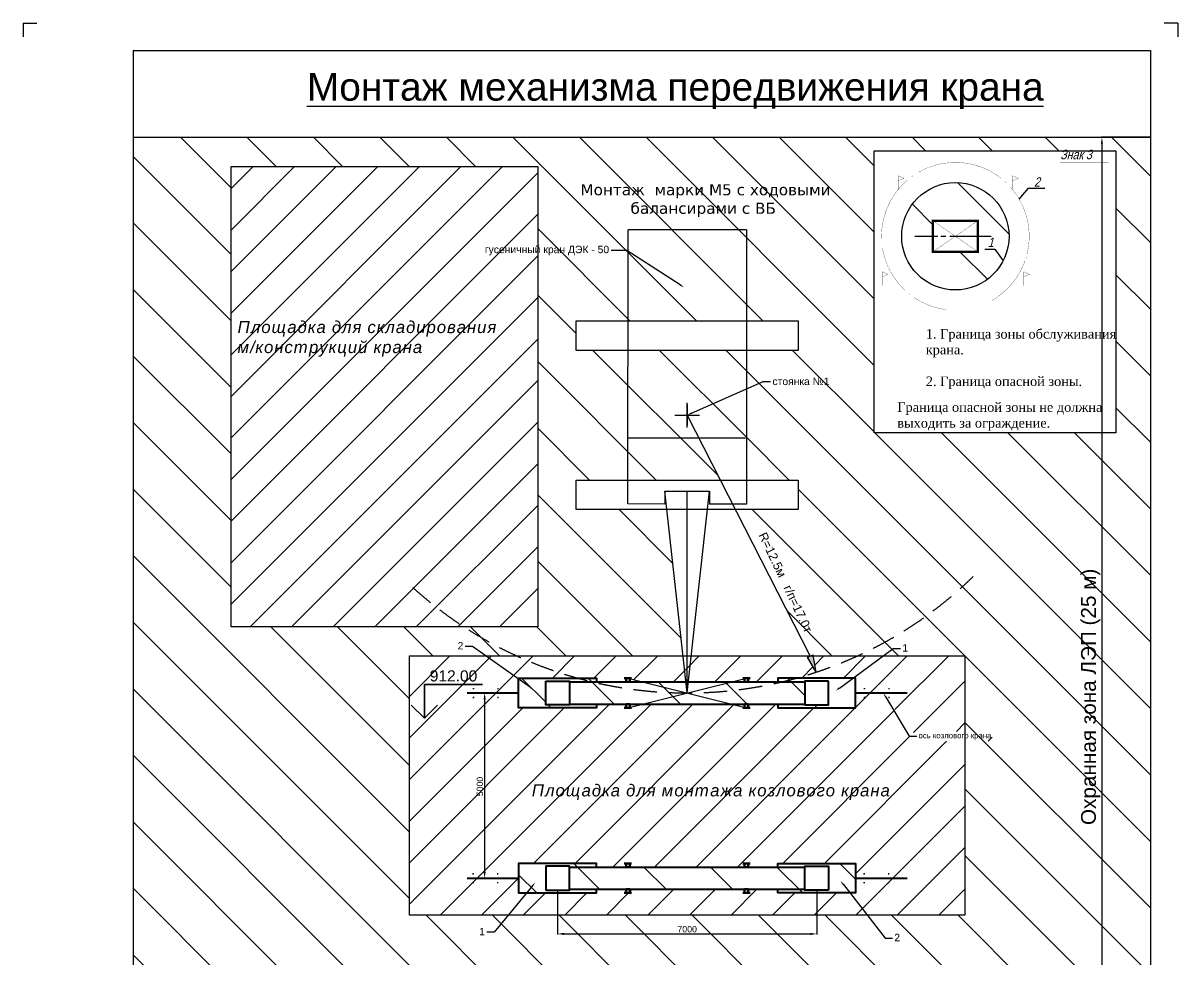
# Model space of a CAD drawing. Header units: millimetres. Extents: x 155577 to 993706, y -295114 to -113927.
# Drawn here: x 431244 to 462429, y -276297 to -251009 of the extents above; entities that cross this region are included whole.
import ezdxf
from ezdxf import colors
from ezdxf.entities.mleader import LeaderData, LeaderLine
from ezdxf.math import Vec2, Vec3

# ---------------------------------------------------------------- set-up
doc = ezdxf.new("R2010")
doc.units = ezdxf.units.MM
doc.linetypes.add('штриховая2', pattern=[9.525, 6.35, -3.175])
doc.layers.add('размер', color=84, linetype='Continuous', lineweight=18)
doc.styles.get("Standard").update_dxf_attribs({"font": 'arial.ttf'})
doc.dimstyles.new('ISO-25', dxfattribs={"dimtxt": 170, "dimasz": 170, "dimexe": 20, "dimexo": 10, "dimgap": 40, "dimtad": 1, "dimtxsty": 'Standard', "dimcen": 2.5, "dimadec": 0, "dimazin": 0, "dimtfac": 1, "dimtmove": 0, "dimatfit": 3, "dimfxl": 0, "dimarcsym": 0})

# ---------------------------------------------------------------- blocks, each defined once
blk = doc.blocks.new('A4')
at = {"color": 4}
for p, q in [((839180.34, -1943.12), (839180.34, -1945.62)), ((839180.34, -1943.12), (839182.84, -1943.12)), ((839390.34, -1943.12), (839387.84, -1943.12)), ((839390.34, -1943.12), (839390.34, -1945.62))]:
    blk.add_line(p, q, dxfattribs=at)
for p, q in [((839200.34, -1948.12), (839200.34, -2235.12)), ((839200.34, -1948.12), (839385.34, -1948.12)), ((839385.34, -1948.12), (839385.34, -2235.12))]:
    blk.add_line(p, q)
blk = doc.blocks.new('*D187')
at = {"layer": 'Defpoints', "color": 0, "transparency": 16777216}
for p in [(445677, -274411), (452677, -274411), (452677, -275596)]:
    blk.add_point(p, dxfattribs=at)
at = {"layer": 'размер', "color": 0, "lineweight": -2, "transparency": 16777216}
for p, q in [((445677, -274421), (445677, -275616)), ((452677, -274421), (452677, -275616)), ((445847, -275596), (452507, -275596))]:
    blk.add_line(p, q, dxfattribs=at)
at = {"layer": 'размер', "color": 0, "transparency": 16777216}
for points in [[(445847, -275568), (445847, -275625), (445677, -275596)], [(452507, -275568), (452507, -275625), (452677, -275596)]]:
    blk.add_solid(points, dxfattribs=at)
at = {"layer": 'размер', "color": 0, "transparency": 16777216, "insert": (449177, -275469), "char_height": 170, "attachment_point": 5}
blk.add_mtext('7000', dxfattribs=at)
blk = doc.blocks.new('*D188')
at = {"layer": 'Defpoints', "color": 0, "transparency": 16777216}
for p in [(444627, -269091), (443708, -274091), (444627, -274091)]:
    blk.add_point(p, dxfattribs=at)
at = {"layer": 'размер', "color": 0, "lineweight": -2, "transparency": 16777216}
for p, q in [((444617, -269091), (443688, -269091)), ((443708, -269261), (443708, -273921)), ((444617, -274091), (443688, -274091))]:
    blk.add_line(p, q, dxfattribs=at)
at = {"layer": 'размер', "color": 0, "transparency": 16777216}
for points in [[(443680, -269261), (443737, -269261), (443708, -269091)], [(443680, -273921), (443737, -273921), (443708, -274091)]]:
    blk.add_solid(points, dxfattribs=at)
at = {"layer": 'размер', "color": 0, "transparency": 16777216, "insert": (443581, -271618), "char_height": 170, "attachment_point": 5, "rotation": 90}
blk.add_mtext('5000', dxfattribs=at)
blk = doc.blocks.new('корпу ДЭК-50 в плане')
at = {"lineweight": 30}
for p, q in [((820324, 6403), (820327, 13803)), ((823527, 13801), (820327, 13803)), ((823527, 13801), (823522, 6401)), ((823501, 8178), (820323, 8180)), ((821324, 6752), (821323, 6402)), ((821324, 6752), (822524, 6752)), ((822524, 6752), (822524, 6402)), ((821323, 6402), (820324, 6403)), ((823524, 6401), (822524, 6402))]:
    blk.add_line(p, q, dxfattribs=at)
blk = doc.blocks.new('*D202')
at = {"color": 0, "lineweight": -2, "transparency": 16777216}
for p, q in [((461677, -254091), (460357, -254091)), ((460377, -254261), (460377, -283921)), ((461677, -284091), (460357, -284091))]:
    blk.add_line(p, q, dxfattribs=at)
at = {"color": 0, "transparency": 16777216}
for points in [[(460348, -254261), (460405, -254261), (460377, -254091)], [(460348, -283921), (460405, -283921), (460377, -284091)]]:
    blk.add_solid(points, dxfattribs=at)
at = {"layer": 'Defpoints', "color": 0, "transparency": 16777216}
for p in [(461687, -254091), (460377, -284091), (461687, -284091)]:
    blk.add_point(p, dxfattribs=at)
at = {"color": 0, "transparency": 16777216, "insert": (460074, -269197), "char_height": 170, "attachment_point": 5, "rotation": 90}
blk.add_mtext('{\\H2.3529x;Охранная зона ЛЭП (25 м)}', dxfattribs=at)

msp = doc.modelspace()

# ---------------------------------------------------------------- hatches: boundary and pattern name
h = msp.add_hatch()
h.set_pattern_fill('ANSI31', color=256, scale=400, angle=90, style=0)
h.paths.add_polyline_path([(461686.768, -254090.746), (434214.268, -254090.746), (434214.268, -280090.746), (435375.125, -280090.746), (435375.125, -279509.511), (435623.747, -279620.631), (435375.125, -279714.979), (435375.125, -280090.746), (436875.125, -280090.746), (436875.125, -279509.511), (437123.747, -279620.631), (436875.125, -279714.979), (436875.125, -280090.746), (438375.125, -280090.746), (438375.125, -279509.511), (438623.747, -279620.631), (438375.125, -279714.979), (438375.125, -280090.746), (439875.125, -280090.746), (439875.125, -279509.511), (440123.747, -279620.631), (439875.125, -279714.979), (439875.125, -280090.746), (441375.125, -280090.746), (441375.125, -279509.511), (441623.747, -279620.631), (441375.125, -279714.979), (441375.125, -280090.746), (442875.125, -280090.746), (442875.125, -279509.511), (443123.747, -279620.631), (442875.125, -279714.979), (442875.125, -280090.746), (444375.125, -280090.746), (444375.125, -279509.511), (444623.747, -279620.631), (444375.125, -279714.979), (444375.125, -280090.746), (445875.125, -280090.746), (445875.125, -279509.511), (446123.747, -279620.631), (445875.125, -279714.979), (445875.125, -280090.746), (447375.125, -280090.746), (447375.125, -279509.511), (447623.747, -279620.631), (447375.125, -279714.979), (447375.125, -280090.746), (448875.125, -280090.746), (448875.125, -279509.511), (449123.747, -279620.631), (448875.125, -279714.979), (448875.125, -280090.746), (450375.125, -280090.746), (450375.125, -279509.511), (450623.747, -279620.631), (450375.125, -279714.979), (450375.125, -280090.746), (451875.125, -280090.746), (451875.125, -279509.511), (452123.747, -279620.631), (451875.125, -279714.979), (451875.125, -280090.746), (453375.125, -280090.746), (453375.125, -279509.511), (453623.747, -279620.631), (453375.125, -279714.979), (453375.125, -280090.746), (454875.125, -280090.746), (454875.125, -279509.511), (455123.747, -279620.631), (454875.125, -279714.979), (454875.125, -280090.746), (456375.125, -280090.746), (456375.125, -279509.511), (456623.747, -279620.631), (456375.125, -279714.979), (456375.125, -280090.746), (457875.125, -280090.746), (457875.125, -279509.511), (458123.747, -279620.631), (457875.125, -279714.979), (457875.125, -280090.746), (459375.125, -280090.746), (459375.125, -279509.511), (459623.747, -279620.631), (459375.125, -279714.979), (459375.125, -280090.746), (461686.768, -280090.746)])
h.paths.add_polyline_path([(447579.485, -257148.835), (447548.947, -257148.835), (447579.477, -257168.542)], flags=16)
h.paths.add_polyline_path([(436859.235, -254877.372), (445142.538, -254877.372), (445142.538, -267307.587), (443153.446, -267307.587, 0.036819802), (444580.201, -268090.746), (449066.944, -268090.746), (448631.891, -264142.836), (446176.98, -264142.836), (446176.98, -263342.836), (450071.628, -263342.836), (449176.692, -261590.956), (449176.585, -261590.956), (449176.585, -261590.747), (449494.85, -262213.766), (450776.194, -262214.569), (450777.68, -259842.84), (446176.887, -259842.84), (446176.887, -259042.84), (452176.887, -259042.84), (452176.887, -259842.84), (450777.68, -259842.84), (450775.488, -263342.836), (452176.98, -263342.836), (452176.98, -264142.836), (450480.303, -264142.836), (452497.065, -268090.746), (452517.342, -268090.746), (452577.597, -268069.038), (452581.308, -268090.746), (456676.585, -268090.746), (456676.585, -275090.746), (441676.585, -275090.746), (441676.585, -268090.746), (444580.201, -268090.746, -0.036819802), (443153.446, -267307.587), (436859.235, -267307.587)], flags=16)
h.paths.add_polyline_path([(449776.585, -263640.956), (449738.046, -263991.308), (449776.804, -263991.332)], flags=0)
h.paths.add_polyline_path([(444588.52, -268690.746), (446726.585, -268690.746), (446726.585, -268790.746), (447526.585, -268790.746), (447526.585, -268690.746), (447626.585, -268690.746), (447626.585, -268703.246), (447976.585, -268790.746), (450376.585, -268790.746), (450726.585, -268703.246), (450726.585, -268690.746), (450826.585, -268690.746), (450826.585, -268790.746), (451626.585, -268790.746), (451626.585, -268690.746), (453726.585, -268690.746), (453726.585, -269490.746), (451626.585, -269490.746), (451626.585, -269390.746), (450826.585, -269390.746), (450826.585, -269490.746), (450726.585, -269490.746), (450726.585, -269478.246), (450376.585, -269390.746), (447976.585, -269390.746), (447626.585, -269478.246), (447626.585, -269490.746), (447526.585, -269490.746), (447526.585, -269390.746), (446726.585, -269390.746), (446726.585, -269490.746), (444626.585, -269490.746), (444626.585, -268717.769)], flags=0)
h.paths.add_polyline_path([(445356.585, -268770.746), (445996.585, -268770.746), (445996.585, -269410.746), (445356.585, -269410.746)], flags=0)
h.paths.add_polyline_path([(454224.171, -254458.14), (460755.798, -254458.14), (460755.798, -262066.982), (454224.171, -262066.982)], flags=16)
h.paths.add_polyline_path([(454876.748, -255501.63), (454876.748, -255500.658), (454866.182, -255514.32)], flags=16)
h.paths.add_polyline_path([(454470.991, -257182.869), (454483.551, -257237.478), (454500.337, -257301.428), (454518.686, -257363.05), (454546.608, -257445.284), (454575.425, -257519.772), (454607.287, -257593.228), (454642.771, -257666.722), (454670.806, -257719.875), (454707.995, -257784.945), (454751.58, -257854.672), (454794.722, -257917.939), (454850.069, -257992.136), (454929.217, -258088.993), (454957.349, -258118.057), (454874.318, -258024.642), (454772.531, -257888.191), (454689.625, -257755.555), (454622.467, -257628.225), (454559.191, -257482.345), (454509.105, -257334.832), (454476.773, -257211.659)], flags=16)
h.paths.add_polyline_path([(454449.37, -257720.603), (454608.488, -257791.72), (454449.37, -257852.103)], flags=16)
h.paths.add_polyline_path([(457869.405, -256763.383, -1), (454970.356, -256763.383, -1)], flags=0)
h.paths.add_polyline_path([(455814.738, -256345.384), (457025.213, -256345.384), (457025.213, -257180.584), (455814.738, -257180.584)], flags=0)
h.paths.add_polyline_path([(455696.087, -254904.511), (455863.179, -254847.829), (455986.067, -254817.633), (456118.752, -254792.733), (456249.768, -254777.13), (456386.412, -254770.14), (456537.081, -254771.548), (456706.25, -254790.534), (456828.224, -254812.128), (456956.47, -254842.07), (457082.42, -254883.176), (457173.825, -254917.927), (457291.723, -254969.509), (457406.921, -255031.364), (457522.914, -255101.388), (457557.976, -255126.655), (457492.771, -255083.191), (457406.921, -255031.364), (457318.365, -254983.814), (457263.574, -254957.193), (457173.825, -254917.927), (457082.42, -254883.176), (456994.013, -254854.323), (456917.781, -254833.037), (456828.224, -254812.128), (456706.25, -254790.534), (456577.969, -254776.137), (456490.6, -254771.114), (456386.412, -254770.14), (456249.768, -254777.13), (456118.752, -254792.733), (455986.067, -254817.633), (455902.515, -254838.163), (455828.419, -254859.621), (455730.934, -254892.69), (455660.101, -254920.322), (455546.593, -254970.192), (455522.824, -254983.094), (455576.32, -254957.132)], flags=0)
h.paths.add_polyline_path([(455693.622, -258619.909), (455771.777, -258648.616), (455869.01, -258679.286), (455960.878, -258703.346), (456067.885, -258726.556), (456104.978, -258731.879), (455994.454, -258712.14), (455869.01, -258679.286), (455732.901, -258636.353)], flags=16)
h.paths.add_polyline_path([(444626.585, -273690.746), (446726.585, -273690.746), (446726.585, -273790.746), (447526.585, -273790.746), (447526.585, -273690.746), (447626.585, -273690.746), (447626.585, -273790.746), (450726.585, -273790.746), (450726.585, -273690.746), (450826.585, -273690.746), (450826.585, -273790.746), (451626.585, -273790.746), (451626.585, -273690.746), (453726.585, -273690.746), (453726.585, -274490.746), (451626.585, -274490.746), (451626.585, -274390.746), (450826.585, -274390.746), (450826.585, -274490.746), (450726.585, -274490.746), (450726.585, -274390.746), (447626.585, -274390.746), (447626.585, -274490.746), (447526.585, -274490.746), (447526.585, -274390.746), (446726.585, -274390.746), (446726.585, -274490.746), (444626.585, -274490.746)], flags=0)
h.paths.add_polyline_path([(445356.585, -273770.746), (445996.585, -273770.746), (445996.585, -274410.746), (445356.585, -274410.746)], flags=0)
h.paths.add_polyline_path([(452356.585, -268770.746), (452996.585, -268770.746), (452996.585, -269410.746), (452356.585, -269410.746)], flags=0)
h.paths.add_polyline_path([(457963.609, -255502.39), (457963.609, -255501.63), (457955.664, -255492.356)], flags=0)
h.paths.add_polyline_path([(457464.74, -258461.149), (457520.526, -258425.527), (457608.02, -258364.154), (457664.918, -258320.31), (457733.431, -258262.959), (457813.076, -258189.269), (457878.011, -258122.794), (457933.097, -258061.195), (457982.038, -258001.853), (458017.695, -257955.495), (458066.7, -257886.828), (458102.103, -257833.089), (458133.801, -257781.528), (458162.633, -257731.349), (458196.263, -257668.152), (458225.795, -257607.667), (458267.484, -257514.614), (458281.634, -257476.136), (458240.483, -257577.584), (458181.102, -257699.203), (458118.316, -257808.479), (458043.946, -257921.366), (457956.653, -258034.856), (457878.011, -258122.794), (457813.076, -258189.269), (457733.431, -258262.959), (457635.933, -258344.574), (457497.837, -258441.442)], flags=0)
h.paths.add_polyline_path([(458267.848, -257720.603), (458426.966, -257791.72), (458267.848, -257852.103)], flags=0)
h.paths.add_polyline_path([(452356.585, -273770.746), (452996.585, -273770.746), (452996.585, -274410.746), (452356.585, -274410.746)], flags=0)
h.paths.add_polyline_path([(448881.23, -275340.146), (449471.939, -275340.146), (449471.939, -275598.741), (448881.23, -275598.741)], flags=24)
h.paths.add_polyline_path([(443452.186, -271913.781), (443452.186, -271321.68), (443710.78, -271321.68), (443710.78, -271913.781)], flags=8)
h.paths.add_polyline_path([(451431.264, -260530.579), (453008.072, -260530.579), (453008.072, -260834.671), (451431.264, -260834.671)], flags=24)
h.paths.add_polyline_path([(455387.217, -270127.872), (457414.264, -270127.872), (457414.264, -270394.516), (455387.217, -270394.516)], flags=24)
h.paths.add_polyline_path([(454938.354, -267725.181), (455112.024, -267725.181), (455112.024, -268026), (454938.354, -268026)], flags=24)
h.paths.add_polyline_path([(443592.834, -275382.197), (443766.503, -275382.197), (443766.503, -275683.016), (443592.834, -275683.016)], flags=24)
h.paths.add_polyline_path([(454721.309, -275543.808), (454953.778, -275543.808), (454953.778, -275844.626), (454721.309, -275844.626)], flags=24)
h.paths.add_polyline_path([(442951.852, -267665.877), (443184.321, -267665.877), (443184.321, -267966.695), (442951.852, -267966.695)], flags=8)
h.paths.add_polyline_path([(443694.622, -256969.435), (447120.952, -256969.435), (447120.952, -257331.645), (443694.622, -257331.645)], flags=8)
h.paths.add_polyline_path([(459769.489, -272676.531), (459769.489, -265717.436), (460379.173, -265717.436), (460379.173, -272676.531)], flags=24)
h.paths.add_polyline_path([(457252.987, -285256.521), (457252.987, -278924.972), (457862.67, -278924.972), (457862.67, -285256.521)], flags=9)
h.paths.add_polyline_path([(454786.905, -261182.827), (460321.544, -261182.827), (460321.544, -262074.336), (454786.905, -262074.336)], flags=24)
h.paths.add_polyline_path([(455557.058, -259205.484), (460658.693, -259205.484), (460658.693, -260956.786), (455557.058, -260956.786)], flags=8)
h.paths.add_polyline_path([(459185.011, -254756.169), (460242.151, -254756.169), (460242.151, -254358.81), (459185.011, -254358.81)], flags=24)
h.paths.add_polyline_path([(457229.345, -257119.395), (457585.862, -257119.395), (457585.862, -256733.823), (457229.345, -256733.823)], flags=8)
h.paths.add_polyline_path([(458478.636, -255490.768), (458835.154, -255490.768), (458835.154, -255105.196), (458478.636, -255105.196)], flags=8)
h.paths.add_polyline_path([(436981.129, -258997.952), (443967.073, -258997.952), (443967.073, -260041.3), (436981.129, -260041.3)], flags=8)
h.paths.add_polyline_path([(445980.736, -255281.88), (452678.554, -255281.88), (452678.554, -256330.201), (445980.736, -256330.201)], flags=24)
h.paths.add_polyline_path([(442151.137, -268405.602), (443545.543, -268405.602), (443545.543, -268861.946), (442151.137, -268861.946)], flags=8)
h.paths.add_polyline_path([(444927.246, -271505.282), (454532.782, -271505.282), (454532.782, -272033.285), (444927.246, -272033.285)], flags=8)
h.paths.add_polyline_path([(451339.598, -264647.369), (452635.306, -267390.596), (452308.115, -267545.139), (451012.407, -264801.911)], flags=24)
h = msp.add_hatch()
h.set_pattern_fill('ANSI31', color=3, scale=250, style=0)
h.set_pattern_definition([(45, (24425.5, 7e-05), (-561.266, 561.266), [])])
h.paths.add_polyline_path([(445142.538, -254877.372), (436859.235, -254877.372), (436859.235, -267307.587), (445142.538, -267307.587)])
h.paths.add_polyline_path([(443732.239, -265636.101), (443732.239, -265045.392), (443990.834, -265045.392), (443990.834, -265636.101)], flags=24)
h.paths.add_polyline_path([(444393.437, -266886.797), (444393.437, -266294.696), (444652.032, -266294.696), (444652.032, -266886.797)], flags=24)
h.paths.add_polyline_path([(443494.688, -256969.435), (446921.018, -256969.435), (446921.018, -257331.645), (443494.688, -257331.645)], flags=9)
h.paths.add_polyline_path([(436981.129, -258997.952), (443967.073, -258997.952), (443967.073, -260041.3), (436981.129, -260041.3)], flags=24)
h.paths.add_polyline_path([(441650.006, -260310.551), (446259.708, -260310.551), (446259.708, -260833.529), (441650.006, -260833.529)], flags=9)
h = msp.add_hatch()
h.set_pattern_fill('ANSI31', color=256, scale=250, style=0)
h.set_pattern_definition([(45, (6969.1, -227937.15), (-561.266, 561.266), [])])
h.paths.add_polyline_path([(441676.585, -275090.746), (444346.722, -275090.746), (444841.1, -274490.746), (444626.585, -274490.746), (444626.585, -273690.746), (446726.585, -273690.746), (446726.585, -273790.746), (447526.585, -273790.746), (447526.585, -273690.746), (447626.585, -273690.746), (447626.585, -273790.746), (450726.585, -273790.746), (450726.585, -273690.746), (450826.585, -273690.746), (450826.585, -273790.746), (451626.585, -273790.746), (451626.585, -273690.746), (453726.585, -273690.746), (453726.585, -274490.746), (453570.862, -274490.746), (454037.125, -275090.746), (456676.585, -275090.746), (456676.585, -268090.746), (454471.46, -268090.746), (453652.62, -268690.746), (453726.585, -268690.746), (453726.585, -269490.746), (451626.585, -269490.746), (451626.585, -269390.746), (450826.585, -269390.746), (450826.585, -269490.746), (450726.585, -269490.746), (450726.585, -269478.246), (450376.585, -269390.746), (447976.585, -269390.746), (447626.585, -269478.246), (447626.585, -269490.746), (447526.585, -269490.746), (447526.585, -269390.746), (446726.585, -269390.746), (446726.585, -269490.746), (444626.585, -269490.746), (444626.585, -268717.769), (443743.339, -268090.746), (441676.585, -268090.746)])
h.paths.add_polyline_path([(444580.201, -268090.746, 0.039697388), (446228.79, -268690.746), (446726.585, -268690.746), (446726.585, -268790.746), (447526.585, -268790.746), (447526.585, -268690.746), (447626.585, -268690.746), (447626.585, -268703.246), (447976.585, -268790.746), (449144.083, -268790.746), (449066.944, -268090.746)])
h.paths.add_polyline_path([(444580.201, -268090.746), (443743.339, -268090.746), (444626.585, -268717.769), (444626.585, -268690.746), (446228.79, -268690.746, -0.039697388)])
h.paths.add_polyline_path([(451626.585, -268690.746), (452125.464, -268690.746, 0.012525877), (452655.911, -268529.71), (452422.837, -268124.795), (452500.217, -268096.916), (452497.065, -268090.746), (449287.112, -268090.746), (449210.112, -268790.746), (450376.585, -268790.746), (450726.585, -268703.246), (450726.585, -268690.746), (450826.585, -268690.746), (450826.585, -268790.746), (451626.585, -268790.746)], flags=16)
h.paths.add_polyline_path([(449177.097, -268790.746), (449210.112, -268790.746), (449287.112, -268090.746), (449177.028, -268090.746)], flags=17)
h.paths.add_polyline_path([(449177.018, -268090.746), (449066.944, -268090.746), (449144.083, -268790.746), (449177.094, -268790.746)], flags=17)
h.paths.add_polyline_path([(452656.328, -268529.572), (452656.538, -268530.801), (452655.911, -268529.71, -0.012525877), (452125.464, -268690.746), (453652.62, -268690.746), (454471.46, -268090.746), (453774.053, -268090.746, -0.027148059)])
h.paths.add_polyline_path([(453774.053, -268090.746), (452581.308, -268090.746), (452656.328, -268529.572, 0.027148059)], flags=17)
h.paths.add_polyline_path([(451626.585, -274490.746), (451626.585, -274390.746), (450826.585, -274390.746), (450826.585, -274490.746), (450726.585, -274490.746), (450726.585, -274390.746), (447626.585, -274390.746), (447626.585, -274490.746), (447526.585, -274490.746), (447526.585, -274390.746), (446726.585, -274390.746), (446726.585, -274490.746), (444841.1, -274490.746), (444346.722, -275090.746), (454037.125, -275090.746), (453570.862, -274490.746)], flags=16)
h.paths.add_polyline_path([(443452.186, -271913.781), (443452.186, -271321.68), (443710.78, -271321.68), (443710.78, -271913.781)], flags=24)
edge = h.paths.add_edge_path()
edge.add_line((455387.217, -270127.872), (457414.264, -270127.872))
edge.add_line((457414.264, -270127.872), (457414.264, -270394.516))
edge.add_line((457414.264, -270394.516), (455387.217, -270394.516))
edge.add_line((455387.217, -270394.516), (455387.217, -270127.872))
edge.add_line((455174.717, -270261.194), (455374.717, -270261.194))
edge.add_line((454540.714, -269202.283), (455174.717, -270261.194))
edge.add_line((454522.124, -269213.413), (454473.933, -269090.746))
edge.add_line((454473.933, -269090.746), (454559.303, -269191.153))
edge.add_line((454559.303, -269191.153), (454522.124, -269213.413))
h.paths.add_polyline_path([(442151.137, -268405.602), (443545.543, -268405.602), (443545.543, -268861.946), (442151.137, -268861.946)], flags=24)
h.paths.add_polyline_path([(444927.246, -271505.282), (454532.782, -271505.282), (454532.782, -272033.285), (444927.246, -272033.285)], flags=24)
msp.add_hatch(color=256).paths.add_polyline_path([(452577.597, -268069.038), (452500.217, -268096.916), (452422.837, -268124.795), (452656.538, -268530.801)])

# ---------------------------------------------------------------- linework, layer by layer
for p, q in [((434214.268, -254090.746), (461686.768, -254090.746)), ((458144.216, -255764.352), (458398.426, -255468.644)), ((458398.426, -255468.644), (458833.149, -255468.644)), ((457218.588, -257115.977), (457484.65, -257115.977)), ((457484.65, -257115.977), (457710.24, -257423.757)), ((449176.585, -261590.746), (452500.217, -268096.916)), ((449177.127, -269090.611), (448576.585, -263640.956)), ((449177.127, -269090.611), (449176.585, -263640.956)), ((449177.127, -269090.611), (449776.585, -263640.956)), ((449177.127, -269090.746), (449176.585, -264142.836)), ((452422.837, -268124.795), (452500.217, -268096.916)), ((452656.538, -268530.801), (452422.837, -268124.795)), ((452577.597, -268069.038), (452500.217, -268096.916)), ((452656.538, -268530.801), (452577.597, -268069.038)), ((447576.585, -269490.746), (450776.585, -268690.746)), ((447576.585, -268690.746), (450776.585, -269490.746)), ((443392.017, -268970.746), (443417.017, -268970.746)), ((443404.517, -268958.246), (443404.517, -268983.246)), ((444052.017, -268970.746), (444077.017, -268970.746)), ((444052.017, -268970.746), (444077.017, -268970.746)), ((444052.017, -268970.746), (444077.017, -268970.746)), ((444052.017, -268970.746), (444077.017, -268970.746)), ((444064.517, -268958.246), (444064.517, -268983.246)), ((444064.517, -268958.246), (444064.517, -268983.246)), ((444064.517, -268958.246), (444064.517, -268983.246)), ((444064.517, -268958.246), (444064.517, -268983.246)), ((453952.017, -268970.746), (453977.017, -268970.746)), ((453952.017, -268970.746), (453977.017, -268970.746)), ((453952.017, -268970.746), (453977.017, -268970.746)), ((453964.517, -268958.246), (453964.517, -268983.246)), ((453964.517, -268958.246), (453964.517, -268983.246)), ((453964.517, -268958.246), (453964.517, -268983.246)), ((454612.017, -268970.746), (454637.017, -268970.746)), ((454624.517, -268958.246), (454624.517, -268983.246)), ((443392.017, -269210.746), (443417.017, -269210.746)), ((443404.517, -269198.246), (443404.517, -269223.246)), ((444052.017, -269210.746), (444077.017, -269210.746)), ((444052.017, -269210.746), (444077.017, -269210.746)), ((444052.017, -269210.746), (444077.017, -269210.746)), ((444052.017, -269210.746), (444077.017, -269210.746)), ((444064.517, -269198.246), (444064.517, -269223.246)), ((444064.517, -269198.246), (444064.517, -269223.246)), ((444064.517, -269198.246), (444064.517, -269223.246)), ((444064.517, -269198.246), (444064.517, -269223.246)), ((453952.017, -269210.746), (453977.017, -269210.746)), ((453952.017, -269210.746), (453977.017, -269210.746)), ((453952.017, -269210.746), (453977.017, -269210.746)), ((453964.517, -269198.246), (453964.517, -269223.246)), ((453964.517, -269198.246), (453964.517, -269223.246)), ((453964.517, -269198.246), (453964.517, -269223.246)), ((454612.017, -269210.746), (454637.017, -269210.746)), ((454624.517, -269198.246), (454624.517, -269223.246)), ((443382.017, -273970.746), (443407.017, -273970.746)), ((443394.517, -273958.246), (443394.517, -273983.246)), ((444042.017, -273970.746), (444067.017, -273970.746)), ((444042.017, -273970.746), (444067.017, -273970.746)), ((444042.017, -273970.746), (444067.017, -273970.746)), ((444042.017, -273970.746), (444067.017, -273970.746)), ((444054.517, -273958.246), (444054.517, -273983.246)), ((444054.517, -273958.246), (444054.517, -273983.246)), ((444054.517, -273958.246), (444054.517, -273983.246)), ((444054.517, -273958.246), (444054.517, -273983.246)), ((453942.017, -273970.746), (453967.017, -273970.746)), ((453942.017, -273970.746), (453967.017, -273970.746)), ((453942.017, -273970.746), (453967.017, -273970.746)), ((453954.517, -273958.246), (453954.517, -273983.246)), ((453954.517, -273958.246), (453954.517, -273983.246)), ((453954.517, -273958.246), (453954.517, -273983.246)), ((454602.017, -273970.746), (454627.017, -273970.746)), ((454614.517, -273958.246), (454614.517, -273983.246)), ((443382.017, -274210.746), (443407.017, -274210.746)), ((443394.517, -274198.246), (443394.517, -274223.246)), ((444042.017, -274210.746), (444067.017, -274210.746)), ((444042.017, -274210.746), (444067.017, -274210.746)), ((444042.017, -274210.746), (444067.017, -274210.746)), ((444042.017, -274210.746), (444067.017, -274210.746)), ((444054.517, -274198.246), (444054.517, -274223.246)), ((444054.517, -274198.246), (444054.517, -274223.246)), ((444054.517, -274198.246), (444054.517, -274223.246)), ((444054.517, -274198.246), (444054.517, -274223.246)), ((453942.017, -274210.746), (453967.017, -274210.746)), ((453942.017, -274210.746), (453967.017, -274210.746)), ((453942.017, -274210.746), (453967.017, -274210.746)), ((453954.517, -274198.246), (453954.517, -274223.246)), ((453954.517, -274198.246), (453954.517, -274223.246)), ((453954.517, -274198.246), (453954.517, -274223.246)), ((454602.017, -274210.746), (454627.017, -274210.746)), ((454614.517, -274198.246), (454614.517, -274223.246))]:
    msp.add_line(p, q)
at = {"color": 2}
for p, q in [((449176.375, -261925.892), (449176.795, -261256.02)), ((449176.763, -261306.089), (449176.407, -261875.403)), ((448841.649, -261590.746), (449511.521, -261591.166)), ((448891.928, -261590.778), (449461.242, -261591.135))]:
    msp.add_line(p, q, dxfattribs=at)
at = {"lineweight": 40}
for p, q in [((445996.585, -268790.746), (452356.585, -268790.746)), ((445996.585, -269390.746), (452356.585, -269390.746)), ((445996.585, -273790.746), (452356.585, -273790.746)), ((445996.585, -274390.746), (452356.585, -274390.746))]:
    msp.add_line(p, q, dxfattribs=at)
at = {"lineweight": 50}
for p, q in [((447476.585, -268690.746), (447676.585, -268690.746)), ((447526.585, -268790.746), (447526.585, -268690.746)), ((447526.585, -268690.746), (447626.585, -268690.746)), ((447626.585, -268790.746), (447526.585, -268790.746)), ((447626.585, -268790.746), (447626.585, -268690.746)), ((450676.585, -268690.746), (450876.585, -268690.746)), ((450726.585, -268790.746), (450726.585, -268690.746)), ((450726.585, -268690.746), (450826.585, -268690.746)), ((450826.585, -268790.746), (450726.585, -268790.746)), ((450826.585, -268790.746), (450826.585, -268690.746)), ((447526.585, -269390.746), (447526.585, -269490.746)), ((447626.585, -269390.746), (447526.585, -269390.746)), ((447626.585, -269390.746), (447626.585, -269490.746)), ((450726.585, -269390.746), (450726.585, -269490.746)), ((450826.585, -269390.746), (450726.585, -269390.746)), ((450826.585, -269390.746), (450826.585, -269490.746)), ((447476.585, -269490.746), (447676.585, -269490.746)), ((447526.585, -269490.746), (447626.585, -269490.746)), ((450676.585, -269490.746), (450876.585, -269490.746)), ((450726.585, -269490.746), (450826.585, -269490.746)), ((447476.585, -273690.746), (447676.585, -273690.746)), ((447526.585, -273790.746), (447526.585, -273690.746)), ((447526.585, -273690.746), (447626.585, -273690.746)), ((447626.585, -273790.746), (447526.585, -273790.746)), ((447626.585, -273790.746), (447626.585, -273690.746)), ((450676.585, -273690.746), (450876.585, -273690.746)), ((450726.585, -273790.746), (450726.585, -273690.746)), ((450726.585, -273690.746), (450826.585, -273690.746)), ((450826.585, -273790.746), (450726.585, -273790.746)), ((450826.585, -273790.746), (450826.585, -273690.746)), ((447526.585, -274390.746), (447526.585, -274490.746)), ((447626.585, -274390.746), (447526.585, -274390.746)), ((447626.585, -274390.746), (447626.585, -274490.746)), ((450726.585, -274390.746), (450726.585, -274490.746)), ((450826.585, -274390.746), (450726.585, -274390.746)), ((450826.585, -274390.746), (450826.585, -274490.746)), ((447476.585, -274490.746), (447676.585, -274490.746)), ((447526.585, -274490.746), (447626.585, -274490.746)), ((450676.585, -274490.746), (450876.585, -274490.746)), ((450726.585, -274490.746), (450826.585, -274490.746))]:
    msp.add_line(p, q, dxfattribs=at)
at = {"color": 176, "lineweight": 40}
for p, q in [((443236.585, -269090.746), (444626.585, -269090.746)), ((453726.585, -269090.746), (455116.585, -269090.746)), ((443236.585, -274090.746), (444626.585, -274090.746)), ((453726.585, -274090.746), (455116.585, -274090.746))]:
    msp.add_line(p, q, dxfattribs=at)
for points in [[(454224.171, -254458.14), (460755.798, -254458.14), (460755.798, -262066.982), (454224.171, -262066.982)], [(445142.538, -267307.587), (436859.235, -267307.587), (436859.235, -254877.372), (445142.538, -254877.372)]]:
    msp.add_lwpolyline(points, close=True)
at = {"const_width": 6.4}
for points in [[(455415.771, -255041.204), (455522.824, -254983.094), (455576.32, -254957.132), (455660.101, -254920.322), (455730.934, -254892.69), (455828.419, -254859.621), (455902.515, -254838.163), (455986.067, -254817.633), (456118.752, -254792.733), (456249.768, -254777.13), (456386.412, -254770.14), (456490.6, -254771.114), (456577.969, -254776.137), (456706.25, -254790.534), (456828.224, -254812.128), (456917.781, -254833.037), (456994.013, -254854.323), (457082.42, -254883.176), (457173.825, -254917.927), (457263.574, -254957.193), (457318.365, -254983.814), (457406.921, -255031.364), (457492.771, -255083.191), (457557.976, -255126.655), (457612.467, -255165.923), (457649.275, -255194.075)], [(459238.581, -254783.391), (460558.652, -254783.391)], [(454427.346, -256826.194), (454426.358, -256765.818), (454427.715, -256689.801), (454435.024, -256577.691), (454442.749, -256508.254), (454453.85, -256433.438), (454475.403, -256323.901), (454500.693, -256224.07), (454518.05, -256165.737), (454546.206, -256082.587), (454607.414, -255933.26), (454658.723, -255829.327), (454713.423, -255732.781), (454762.436, -255655.675), (454820.204, -255573.772), (454866.182, -255514.32), (454910.032, -255461.656), (454965.418, -255400.05), (455012.296, -255351.702), (455067.305, -255298.912), (455119.952, -255251.985)], [(454876.748, -255501.63), (454876.748, -255129.639), (455035.866, -255200.757), (454876.748, -255261.139)], [(455238.71, -255157.464), (455287.068, -255122.995)], [(457755.964, -255283.849), (457799.826, -255324.671)], [(457963.609, -255501.63), (457963.609, -255129.639), (458122.728, -255200.757), (457963.609, -255261.139)], [(457911.465, -255440.766), (457955.664, -255492.356), (458009.111, -255559.852), (458069.317, -255643.785), (458117.952, -255719.021), (458170.48, -255809.683), (458215.354, -255897.118), (458248.787, -255970.135), (458276.269, -256036.773), (458312.068, -256135.875), (458337.005, -256216.782), (458358.274, -256297.796), (458380.412, -256402.192), (458394.134, -256486.86), (458404.775, -256578.085), (458410.968, -256664.825), (458413.175, -256733.081), (458412.338, -256828.597), (458406.457, -256929.688), (458396.547, -257022.096), (458380.095, -257126.287), (458361.863, -257213.768), (458352.332, -257253.049)], [(455814.738, -256345.384), (457025.213, -257180.584)], [(455814.738, -257180.584), (457025.213, -256345.384)], [(455057.032, -258218.301), (455018.282, -258181.008), (454957.349, -258118.057), (454903.014, -258056.927), (454850.069, -257992.136), (454794.722, -257917.939), (454751.58, -257854.672), (454707.995, -257784.945), (454670.806, -257719.875), (454642.771, -257666.722), (454607.287, -257593.228), (454575.425, -257519.772), (454546.608, -257445.284), (454518.686, -257363.05), (454500.337, -257301.428), (454483.551, -257237.478), (454470.991, -257182.869), (454460.159, -257128.94), (454450.799, -257074.6)], [(458299.852, -257426.594), (458281.634, -257476.136), (458252.067, -257549.025), (458225.795, -257607.667), (458196.263, -257668.152), (458162.633, -257731.349), (458133.801, -257781.528), (458102.103, -257833.089), (458066.7, -257886.828), (458017.695, -257955.495), (457982.038, -258001.853), (457933.097, -258061.195), (457878.011, -258122.794), (457813.076, -258189.269), (457733.431, -258262.959), (457664.918, -258320.31), (457608.02, -258364.154), (457520.526, -258425.527), (457464.74, -258461.149), (457414.638, -258490.982)], [(458334.707, -257317.982), (458321.287, -257362.377)], [(454449.37, -258092.594), (454449.37, -257720.603), (454608.488, -257791.72), (454449.37, -257852.103)], [(458267.848, -258092.594), (458267.848, -257720.603), (458426.966, -257791.72), (458267.848, -257852.103)], [(455200.465, -258340.458), (455179.227, -258323.806), (455162.435, -258310.306)], [(456168.418, -258740.984), (456104.978, -258731.879), (456033.916, -258719.188), (455960.878, -258703.346), (455869.01, -258679.286), (455771.777, -258648.616), (455693.622, -258619.909), (455606.874, -258583.592), (455524.558, -258544.545), (455425.033, -258490.93), (455340.788, -258439.599), (455298.381, -258411.527), (455298.381, -258411.527)]]:
    msp.add_lwpolyline(points, dxfattribs=at)
at = {"const_width": 64}
msp.add_lwpolyline([(455814.738, -257180.584), (457025.213, -257180.584), (457025.213, -256345.384), (455814.738, -256345.384)], close=True, dxfattribs=at)
for points in [[(455328.642, -256762.984), (455944.999, -256762.984)], [(456030.781, -256762.984), (456161.042, -256762.984)], [(456272.24, -256762.984), (457384.225, -256762.984)], [(442081.267, -269773.575), (442081.267, -268862.502), (443648.181, -268862.502), (442081.267, -268862.502), (442081.267, -269773.575), (442434.82, -269420.022), (442081.267, -269773.575), (441727.713, -269420.022)]]:
    msp.add_lwpolyline(points)
at = {"lineweight": 30}
for points in [[(452176.887, -259042.84), (452176.887, -259842.84), (446176.887, -259842.84), (446176.887, -259042.84)], [(452176.98, -263342.836), (452176.98, -264142.836), (446176.98, -264142.836), (446176.98, -263342.836)]]:
    msp.add_lwpolyline(points, close=True, dxfattribs=at)
at = {"color": 32}
msp.add_lwpolyline([(441676.585, -268090.746), (456676.585, -268090.746), (456676.585, -275090.746), (441676.585, -275090.746)], close=True, dxfattribs=at)
at = {"lineweight": 40}
for points in [[(446726.585, -269390.746), (446726.585, -269490.746), (444626.585, -269490.746), (444626.585, -268690.746), (446726.585, -268690.746), (446726.585, -268790.746)], [(451626.585, -269390.746), (451626.585, -269490.746), (453726.585, -269490.746), (453726.585, -268690.746), (451626.585, -268690.746), (451626.585, -268790.746)], [(446726.585, -273790.746), (446726.585, -273690.746), (444626.585, -273690.746), (444626.585, -274490.746), (446726.585, -274490.746), (446726.585, -274390.746)], [(451626.585, -273790.746), (451626.585, -273690.746), (453726.585, -273690.746), (453726.585, -274490.746), (451626.585, -274490.746), (451626.585, -274390.746)]]:
    msp.add_lwpolyline(points, dxfattribs=at)
for points in [[(445356.585, -268770.746), (445996.585, -268770.746), (445996.585, -269410.746), (445356.585, -269410.746)], [(452996.585, -268770.746), (452356.585, -268770.746), (452356.585, -269410.746), (452996.585, -269410.746)], [(445356.585, -274410.746), (445996.585, -274410.746), (445996.585, -273770.746), (445356.585, -273770.746)], [(452996.585, -274410.746), (452356.585, -274410.746), (452356.585, -273770.746), (452996.585, -273770.746)]]:
    msp.add_lwpolyline(points, close=True, dxfattribs=at)
msp.add_circle((456419.881, -256763.383), 1449.524)
at = {"linetype": 'штриховая2', "ltscale": 100}
msp.add_arc((449177.127, -258024.882), 11065.864, 227.9528867, 314.2885231, dxfattribs=at)

# ---------------------------------------------------------------- block references
at = {"color": 4, "xscale": 148.5, "yscale": 148.5, "zscale": 148.5}
msp.add_blockref('A4', (-124187036.51, 37544.886), dxfattribs=at)
msp.add_blockref('корпу ДЭК-50 в плане', (-372746.965, -270392.927))

# ---------------------------------------------------------------- texts
at = {"oblique": 15, "width": 0.8}
for s, p in [('Знак 3', (459252.454, -254685.402)), ('2', (458542.898, -255426.506)), ('1', (457293.607, -257055.133))]:
    msp.add_text(s, height=256, dxfattribs=at).set_placement(p)
at = {"attachment_point": 1}
for s, insert, char_height, width in [('\\pi1500.6;{\\LМонтаж механизма передвижения крана}', (437409.187, -252352.274), 750, 22775.49681), ('\\pi239.73;{\\fVerdana|b0|i0|c204|p34;Монтаж  марки М5 с ходовыми \\P\\pi1590.7;балансирами с ВБ}', (446055.736, -255356.88), 300, 7027.28536), ('{\\fArial|b0|i1|c204|p34;\\H1.5x;\\T1.1;Площадка для складирования\\Pм/конструкций крана}', (437035.183, -259052.006), 216.216, 7004.56016), ('{\\fTimes New Roman|b0|i0|c204|p18;1. Граница зоны обслуживания крана.\\P\\P2. Граница опасной зоны.}', (455621.058, -259269.484), 256, 5705.51294), ('{\\fTimes New Roman|b0|i0|c204|p18;Граница опасной зоны не должна выходить за ограждение.}', (454850.905, -261246.827), 256, 5693.08821), ('912.00', (442226.137, -268480.602), 300, 829.39728), ('{\\fArial|b0|i1|c204|p34;\\H1.5x;\\T1.1;Площадка для монтажа козлового крана}', (444981.3, -271559.336), 216.216, 9854.21181)]:
    msp.add_mtext(s, dxfattribs=dict(at, insert=insert, char_height=char_height, width=width))
at = {"insert": (451311.463, -264725.873), "char_height": 235.872, "width": 3455.08372, "attachment_point": 1, "rotation": 295.2827742}
msp.add_mtext('R=12.5м   г/п=17.0т', dxfattribs=at)

# ---------------------------------------------------------------- dimensions: what is measured, and where the dimension line sits
dim = msp.add_linear_dim(base=(460376.673, -284090.746), p1=(461686.768, -254090.746), p2=(461686.768, -284090.746), angle=90, text='{\\H2.3529x;Охранная зона ЛЭП (25 м)}', dimstyle='ISO-25')
dim.commit()
dim.dimension.update_dxf_attribs({"geometry": '*D202', "text_midpoint": (460376.673, -269196.983), "dimtype": 160})
at = {"layer": 'размер'}
dim = msp.add_linear_dim(base=(443708.28, -274090.746), p1=(444626.585, -269090.746), p2=(444626.585, -274090.746), angle=90, dimstyle='ISO-25', dxfattribs=at)
dim.commit()
dim.dimension.update_dxf_attribs({"geometry": '*D188', "text_midpoint": (443708.28, -271617.731), "dimtype": 160})
dim = msp.add_linear_dim(base=(452676.585, -275596.241), p1=(445676.585, -274410.746), p2=(452676.585, -274410.746), dimstyle='ISO-25', dxfattribs=at)
dim.commit()
dim.dimension.update_dxf_attribs({"geometry": '*D187', "text_midpoint": (449176.585, -275596.241), "dimtype": 160})

# ---------------------------------------------------------------- leaders
ml = msp.add_multileader_mtext('Standard', dxfattribs=at)
ml.set_content('гусеничный кран ДЭК - 50', color=256)
ml.set_leader_properties()
ml.build(insert=Vec2(0, 0))
ml.multileader.update_dxf_attribs({"dogleg_length": 200, "arrow_head_size": 130})
ctx = ml.context
ctx.base_point, ctx.char_height, ctx.arrow_head_size, ctx.landing_gap_size, ctx.plane_origin = Vec3(443694.622, -257148.835), 200, 130, 50, Vec3(449612.141, -258626.42)
ctx.text_align_type = 2
notes = []
notes.append((ctx, [(0, (1, 1, 0), (447548.947, -257148.835), (-1, 0), 427.995, [(0, [(449096.233, -258147.627)], 0, [])])]))
ctx.mtext.insert, ctx.mtext.alignment, ctx.mtext.flow_direction = Vec3(447070.952, -257019.435), 3, 5
ml = msp.add_multileader_mtext('Standard', dxfattribs=at)
ml.set_content('стоянка №1', color=256)
ml.set_leader_properties()
ml.build(insert=Vec2(0, 0))
ml.multileader.update_dxf_attribs({"dogleg_length": 200, "arrow_head_size": 130})
ctx = ml.context
ctx.base_point, ctx.char_height, ctx.arrow_head_size, ctx.landing_gap_size, ctx.plane_origin = Vec3(451431.264, -260682.216), 200, 130, 50, Vec3(449176.585, -261590.746)
notes.append((ctx, [(1, (1, 1, 0), (451231.264, -260682.216), (1, 0), 200, [(0, [(449176.585, -261590.746)], 0, [])])]))
ctx.mtext.insert, ctx.mtext.flow_direction = Vec3(451481.264, -260580.579), 5
ml = msp.add_multileader_mtext('Standard', dxfattribs=at)
ml.set_content('2', color=256)
ml.set_leader_properties()
ml.build(insert=Vec2(0, 0))
ml.multileader.update_dxf_attribs({"dogleg_length": 200, "arrow_head_size": 130})
ctx = ml.context
ctx.base_point, ctx.char_height, ctx.arrow_head_size, ctx.landing_gap_size, ctx.plane_origin = Vec3(442951.852, -267835.877), 200, 130, 50, Vec3(445051.571, -269019.47)
ctx.text_align_type = 2
notes.append((ctx, [(1, (1, 1, 0), (443384.321, -267835.877), (-1, 0), 200, [(0, [(445051.571, -269019.47)], 0, [])])]))
ctx.mtext.insert, ctx.mtext.alignment, ctx.mtext.flow_direction = Vec3(443134.321, -267715.877), 3, 5
ml = msp.add_multileader_mtext('Standard', dxfattribs=at)
ml.set_content('1', color=256)
ml.set_leader_properties()
ml.build(insert=Vec2(0, 0))
ml.multileader.update_dxf_attribs({"dogleg_length": 200, "arrow_head_size": 130})
ctx = ml.context
ctx.base_point, ctx.char_height, ctx.arrow_head_size, ctx.landing_gap_size, ctx.plane_origin = Vec3(454938.354, -267895.181), 200, 130, 50, Vec3(453183.38, -269034.58)
notes.append((ctx, [(0, (1, 1, 0), (454738.354, -267895.181), (1, 0), 200, [(0, [(453183.38, -269034.58)], 0, [])])]))
ctx.mtext.insert, ctx.mtext.flow_direction = Vec3(454988.354, -267775.181), 5
ml = msp.add_multileader_mtext('Standard', dxfattribs=at)
ml.set_content('ось козлового крана', color=256)
ml.set_leader_properties()
ml.build(insert=Vec2(0, 0))
ml.multileader.update_dxf_attribs({"dogleg_length": 200, "arrow_head_size": 130})
ctx = ml.context
ctx.base_point, ctx.char_height, ctx.arrow_head_size, ctx.landing_gap_size, ctx.plane_origin = Vec3(455374.717, -270261.194), 150, 130, 50, Vec3(455062.452, -269090.746)
notes.append((ctx, [(1, (1, 1, 0), (455174.717, -270261.194), (1, 0), 200, [(0, [(454473.933, -269090.746)], 0, [])])]))
ctx.mtext.insert, ctx.mtext.flow_direction = Vec3(455424.717, -270165.372), 5
ml = msp.add_multileader_mtext('Standard', dxfattribs=at)
ml.set_content('1', color=256)
ml.set_leader_properties()
ml.build(insert=Vec2(0, 0))
ml.multileader.update_dxf_attribs({"dogleg_length": 200, "arrow_head_size": 130})
ctx = ml.context
ctx.base_point, ctx.char_height, ctx.arrow_head_size, ctx.landing_gap_size, ctx.plane_origin = Vec3(443592.834, -275552.197), 200, 130, 50, Vec3(445076.828, -274204.656)
ctx.text_align_type = 2
notes.append((ctx, [(0, (1, 1, 0), (443966.503, -275552.197), (-1, 0), 200, [(0, [(445076.828, -274204.656)], 0, [])])]))
ctx.mtext.insert, ctx.mtext.alignment, ctx.mtext.flow_direction = Vec3(443716.503, -275432.197), 3, 5
ml = msp.add_multileader_mtext('Standard', dxfattribs=at)
ml.set_content('2', color=256)
ml.set_leader_properties()
ml.build(insert=Vec2(0, 0))
ml.multileader.update_dxf_attribs({"dogleg_length": 200, "arrow_head_size": 130})
ctx = ml.context
ctx.base_point, ctx.char_height, ctx.arrow_head_size, ctx.landing_gap_size, ctx.plane_origin = Vec3(454721.309, -275713.808), 200, 130, 50, Vec3(453315.812, -274162.541)
notes.append((ctx, [(0, (1, 1, 0), (454521.309, -275713.808), (1, 0), 200, [(0, [(453315.812, -274162.541)], 0, [])])]))
ctx.mtext.insert, ctx.mtext.flow_direction = Vec3(454771.309, -275593.808), 5
for ctx, leaders in notes:
    for number, flags, end, landing, length, lines in leaders:
        leader = LeaderData()
        leader.index, (leader.has_last_leader_line, leader.has_dogleg_vector, leader.attachment_direction) = number, flags
        leader.last_leader_point, leader.dogleg_vector, leader.dogleg_length = Vec3(end), Vec3(landing), length
        for number, points, colour, breaks in lines:
            line = LeaderLine()
            line.index, line.vertices, line.color, line.breaks = number, Vec3.list(points), colors.encode_raw_color(colour), breaks
            leader.lines.append(line)
        ctx.leaders.append(leader)

doc.saveas('drawing.dxf')
